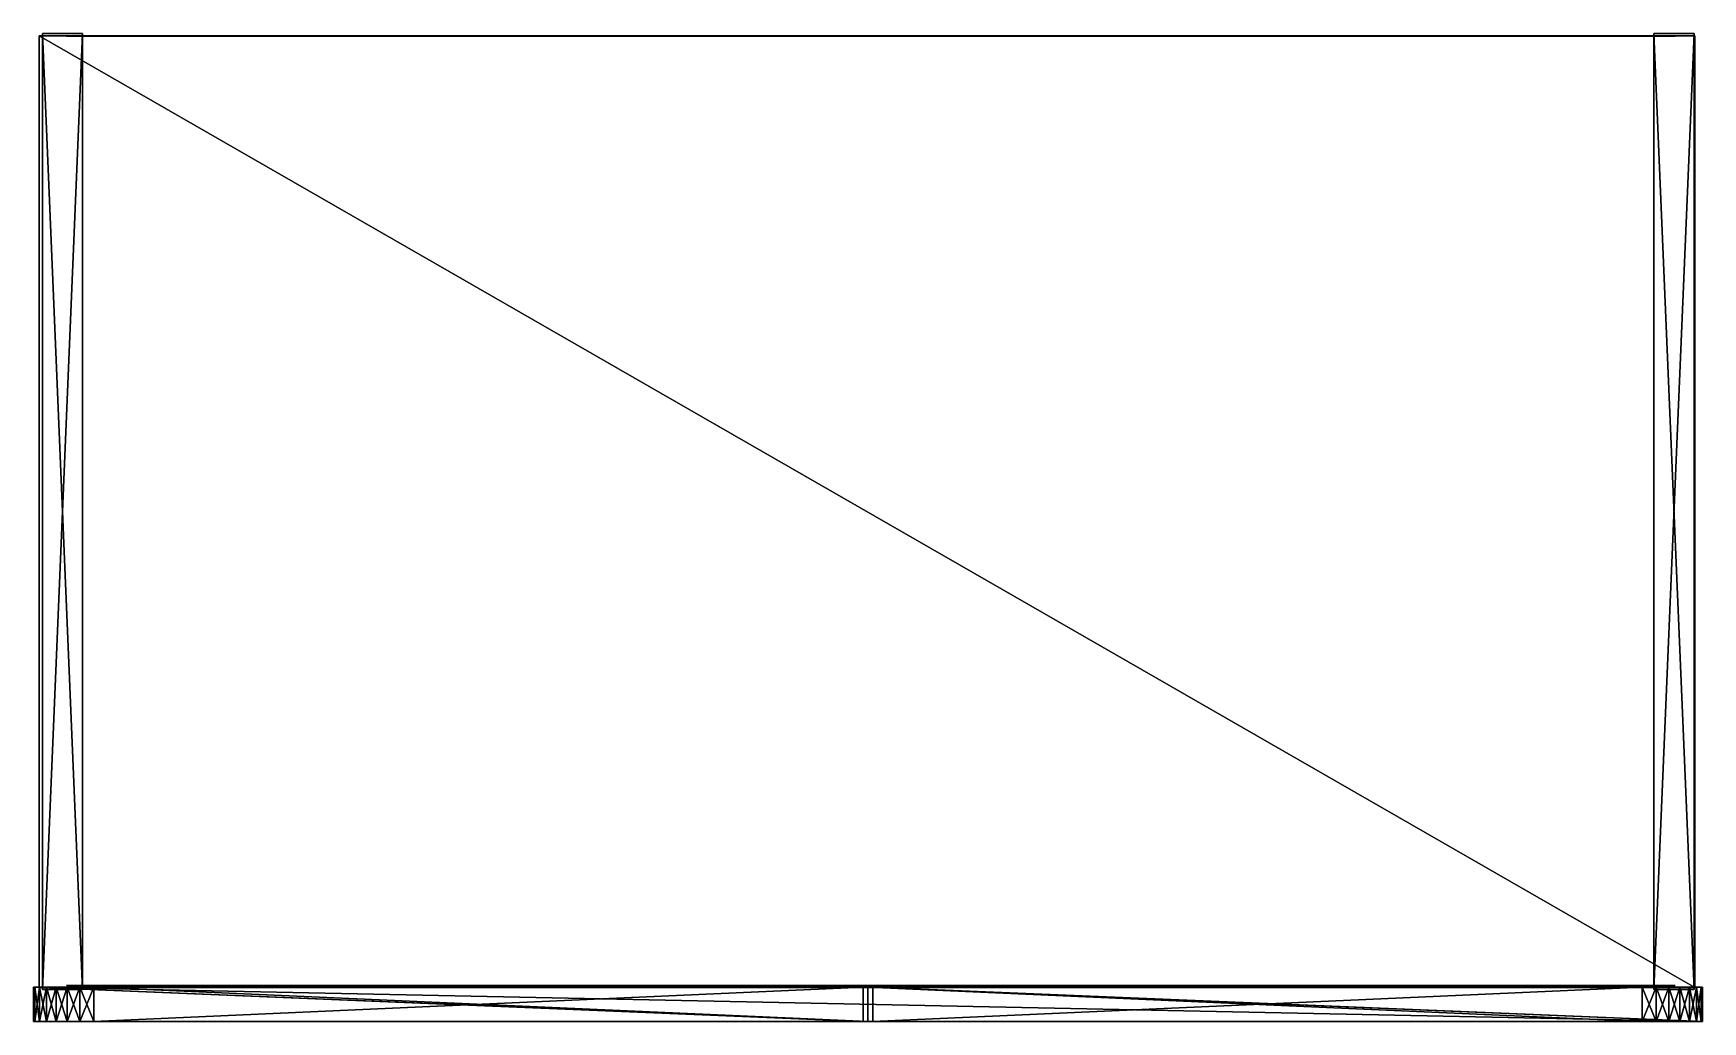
# Model space of a CAD drawing. Header units: centimetres. Extents: x -484 to 484, y -286 to 286.
import ezdxf

# ---------------------------------------------------------------- set-up
doc = ezdxf.new("R2010")
doc.units = ezdxf.units.CM
doc.layers.add('beige', color=7, linetype='Continuous', true_color=0x99e4b8)
doc.layers.add('grey solid', color=7, linetype='Continuous', true_color=0x99e4b8)

msp = doc.modelspace()

# ---------------------------------------------------------------- meshes
at = {"layer": 'beige', "color": 121, "true_color": 0x99e4d6}
mesh = msp.add_polyface(dxfattribs=at)
corners = [(-483.7, -286.41, 421.4), (-482.77, -286.41, 429.42), (-480.14, -286.41, 436.79), (-476, -286.41, 443.29), (-470.58, -286.41, 448.71), (-464.08, -286.41, 452.84), (-456.72, -286.41, 455.48), (-448.7, -286.41, 456.4), (448.7, -286.42, 456.4), (456.72, -286.42, 455.48), (464.08, -286.42, 452.84), (470.58, -286.42, 448.71), (476, -286.42, 443.29), (480.14, -286.42, 436.79), (482.77, -286.42, 429.42), (483.7, -286.42, 421.4), (483.7, -286.42, -406.63), (482.77, -286.42, -414.65), (480.14, -286.42, -422.02), (476, -286.42, -428.51), (470.58, -286.42, -433.94), (464.08, -286.42, -438.07), (456.72, -286.42, -440.71), (448.7, -286.42, -441.63), (-448.7, -286.41, -441.63), (-456.72, -286.41, -440.71), (-464.08, -286.41, -438.07), (-470.58, -286.41, -433.94), (-476, -286.41, -428.51), (-480.14, -286.41, -422.02), (-482.77, -286.41, -414.65), (-483.7, -286.41, -406.63), (-483.7, -266.41, 421.4), (-482.77, -266.41, 429.42), (-480.14, -266.41, 436.79), (-476, -266.41, 443.29), (-470.58, -266.41, 448.71), (-464.08, -266.41, 452.84), (-456.72, -266.41, 455.48), (-448.7, -266.41, 456.4), (448.7, -266.42, 456.4), (456.72, -266.42, 455.48), (464.08, -266.42, 452.84), (470.58, -266.42, 448.71), (476, -266.42, 443.29), (480.14, -266.42, 436.79), (482.77, -266.42, 429.42), (483.7, -266.42, 421.4), (483.7, -266.42, -406.63), (482.77, -266.42, -414.65), (480.14, -266.42, -422.02), (476, -266.42, -428.51), (470.58, -266.42, -433.94), (464.08, -266.42, -438.07), (456.72, -266.42, -440.71), (448.7, -266.42, -441.63), (-448.7, -266.41, -441.63), (-456.72, -266.41, -440.71), (-464.08, -266.41, -438.07), (-470.58, -266.41, -433.94), (-476, -266.41, -428.51), (-480.14, -266.41, -422.02), (-482.77, -266.41, -414.65), (-483.7, -266.41, -406.63), (483.7, -286.42, 155.64), (483.7, -266.42, 155.64), (-483.7, -286.41, 155.64), (-483.7, -266.41, 155.64), (0, -286.41, 456.4), (0, -266.41, 456.4), (2.71, -286.41, -441.63), (2.71, -266.41, -441.63), (0, -286.41, 155.64), (-2.71, -266.41, 149.41), (483.7, -286.42, 149.41), (483.7, -266.42, 149.41), (-483.7, -286.41, 149.41), (-483.7, -266.41, 149.41), (2.71, -286.41, 149.41), (0, -266.41, 155.64), (-2.71, -286.41, -441.63), (-2.71, -266.41, -441.63), (2.71, -266.41, 149.41), (-2.71, -286.41, 149.41)]
mesh.append_faces([[corners[k] for k in face] for face in [(64, 79, 65)]], dxfattribs={"vtx0": -1, "color": 121})
mesh.append_faces([[corners[k] for k in face] for face in [(28, 26, 24), (24, 83, 31), (28, 24, 31), (62, 77, 81), (62, 81, 57), (62, 57, 59), (15, 13, 11), (15, 11, 9), (15, 9, 68), (32, 34, 36), (32, 36, 38), (32, 38, 69), (23, 21, 19), (23, 19, 17), (23, 17, 74), (75, 49, 51), (51, 53, 55), (75, 51, 55), (7, 5, 3), (7, 3, 1), (7, 1, 66), (40, 42, 44), (40, 44, 46), (40, 46, 65)]], dxfattribs={"vtx0": -1, "vtx1": -1, "vtx2": -1, "color": 121})
mesh.append_faces([[corners[k] for k in face] for face in [(28, 31, 30), (62, 59, 60), (15, 68, 72), (32, 69, 79), (23, 74, 78), (75, 55, 71), (7, 66, 72), (40, 65, 79), (64, 67, 79)]], dxfattribs={"vtx0": -1, "vtx2": -1, "color": 121})
mesh.append_faces([[corners[k] for k in face] for face in [(29, 28, 30), (61, 62, 60), (64, 15, 72), (67, 32, 79), (70, 23, 78), (82, 75, 71), (68, 7, 72), (69, 40, 79)]], dxfattribs={"vtx1": -1, "color": 121})
mesh.append_faces([[corners[k] for k in face] for face in [(64, 72, 67)]], dxfattribs={"vtx1": -1, "vtx2": -1, "color": 121})
mesh.append_faces([[corners[k] for k in face] for face in [(33, 32, 0), (0, 1, 33), (34, 33, 1), (1, 2, 34), (35, 34, 2), (2, 3, 35), (36, 35, 3), (3, 4, 36), (37, 36, 4), (4, 5, 37), (38, 37, 5), (5, 6, 38), (39, 38, 6), (6, 7, 39), (68, 69, 39), (39, 7, 68), (41, 40, 8), (8, 9, 41), (42, 41, 9), (9, 10, 42), (43, 42, 10), (10, 11, 43), (44, 43, 11), (11, 12, 44), (45, 44, 12), (12, 13, 45), (46, 45, 13), (13, 14, 46), (47, 46, 14), (14, 15, 47), (64, 65, 47), (47, 15, 64), (49, 48, 16), (16, 17, 49), (50, 49, 17), (17, 18, 50), (51, 50, 18), (18, 19, 51), (52, 51, 19), (19, 20, 52), (53, 52, 20), (20, 21, 53), (54, 53, 21), (21, 22, 54), (55, 54, 22), (22, 23, 55), (70, 71, 55), (55, 23, 70), (57, 56, 24), (24, 25, 57), (58, 57, 25), (25, 26, 58), (59, 58, 26), (26, 27, 59), (60, 59, 27), (27, 28, 60), (61, 60, 28), (28, 29, 61), (62, 61, 29), (29, 30, 62), (63, 62, 30), (30, 31, 63), (76, 77, 63), (63, 31, 76), (28, 27, 26), (26, 25, 24), (24, 80, 83), (83, 76, 31), (62, 63, 77), (77, 73, 81), (81, 56, 57), (57, 58, 59), (16, 48, 75), (75, 74, 16), (0, 32, 67), (67, 66, 0), (15, 14, 13), (13, 12, 11), (11, 10, 9), (9, 8, 68), (32, 33, 34), (34, 35, 36), (36, 37, 38), (38, 39, 69), (8, 40, 69), (69, 68, 8), (24, 56, 81), (81, 80, 24), (23, 22, 21), (21, 20, 19), (19, 18, 17), (17, 16, 74), (75, 48, 49), (49, 50, 51), (51, 52, 53), (53, 54, 55), (7, 6, 5), (5, 4, 3), (3, 2, 1), (1, 0, 66), (40, 41, 42), (42, 43, 44), (44, 45, 46), (46, 47, 65), (72, 66, 67), (83, 73, 77), (77, 76, 83), (74, 75, 82), (82, 78, 74), (78, 82, 71), (71, 70, 78), (81, 73, 83), (83, 80, 81)]], dxfattribs={"vtx2": -1, "color": 121})
at = {"layer": 'grey solid', "color": 121, "true_color": 0x99e4d6}
mesh = msp.add_polyface(dxfattribs=at)
corners = [(-464.6, -265.44, -447.92), (-231.52, -265.44, -447.92), (1.55, -265.44, -447.92), (234.63, -265.44, -447.92), (467.7, -265.44, -447.92), (-464.6, -265.44, -231), (-231.52, -265.44, -231), (1.55, -265.44, -231), (234.63, -265.44, -231), (467.7, -265.44, -231), (-464.6, -265.44, -14.08), (-231.52, -265.44, -14.08), (1.55, -265.44, -14.08), (234.63, -265.44, -14.08), (467.7, -265.44, -14.08), (-464.6, -265.44, 202.83), (-231.52, -265.44, 202.83), (1.55, -265.44, 202.83), (234.63, -265.44, 202.83), (467.7, -265.44, 202.83), (-464.6, -265.44, 419.75), (-231.52, -265.44, 419.75), (1.55, -265.44, 419.75), (234.63, -265.44, 419.75), (467.7, -265.44, 419.75), (-480.28, 285.08, 412.31), (-480.28, -266.69, 412.31), (479.21, 285.08, 412.31), (479.21, -266.69, 412.31), (-480.28, 285.08, 432.31), (-480.28, -266.69, 432.31), (479.21, 285.08, 432.31), (479.21, -266.69, 432.31), (-480.28, 285.08, -456.4), (-480.28, -266.69, -456.4), (479.21, 285.08, -456.4), (479.21, -266.69, -456.4), (-480.28, 285.08, -436.4), (-480.28, -266.69, -436.4), (479.21, 285.08, -436.4), (479.21, -266.69, -436.4), (-464.6, 284.83, -447.92), (467.7, 284.83, -447.92), (-464.6, 284.83, 419.75), (467.7, 284.83, 419.75), (455.47, -267.72, -439.37), (455.46, 286.42, -439.37), (455.47, -267.72, 413.79), (455.47, 286.42, 413.79), (478.78, -267.72, -439.37), (478.78, 286.42, -439.37), (478.78, -267.72, 413.79), (478.78, 286.42, 413.79), (-478.47, -267.72, -439.37), (-478.47, 286.42, -439.37), (-478.47, -267.72, 413.79), (-478.47, 286.42, 413.79), (-455.15, -267.72, -439.37), (-455.15, 286.42, -439.37), (-455.15, -267.72, 413.79), (-455.15, 286.42, 413.79)]
mesh.append_faces([[corners[k] for k in face] for face in [(0, 1, 6), (6, 5, 0), (1, 2, 7), (7, 6, 1), (2, 3, 8), (8, 7, 2), (3, 4, 9), (9, 8, 3), (5, 6, 11), (11, 10, 5), (6, 7, 12), (12, 11, 6), (7, 8, 13), (13, 12, 7), (8, 9, 14), (14, 13, 8), (10, 11, 16), (16, 15, 10), (11, 12, 17), (17, 16, 11), (12, 13, 18), (18, 17, 12), (13, 14, 19), (19, 18, 13), (15, 16, 21), (21, 20, 15), (16, 17, 22), (22, 21, 16), (17, 18, 23), (23, 22, 17), (18, 19, 24), (24, 23, 18), (28, 26, 25), (25, 27, 28), (32, 31, 29), (29, 30, 32), (30, 29, 25), (25, 26, 30), (32, 30, 26), (26, 28, 32), (31, 32, 28), (28, 27, 31), (29, 31, 27), (27, 25, 29), (36, 34, 33), (33, 35, 36), (40, 39, 37), (37, 38, 40), (38, 37, 33), (33, 34, 38), (40, 38, 34), (34, 36, 40), (39, 40, 36), (36, 35, 39), (37, 39, 35), (35, 33, 37), (44, 42, 41), (41, 43, 44), (48, 46, 45), (45, 47, 48), (52, 51, 49), (49, 50, 52), (50, 49, 45), (45, 46, 50), (52, 50, 46), (46, 48, 52), (51, 52, 48), (48, 47, 51), (49, 51, 47), (47, 45, 49), (56, 54, 53), (53, 55, 56), (60, 59, 57), (57, 58, 60), (58, 57, 53), (53, 54, 58), (60, 58, 54), (54, 56, 60), (59, 60, 56), (56, 55, 59), (57, 59, 55), (55, 53, 57)]], dxfattribs={"vtx2": -1, "color": 121})

doc.saveas('drawing.dxf')
